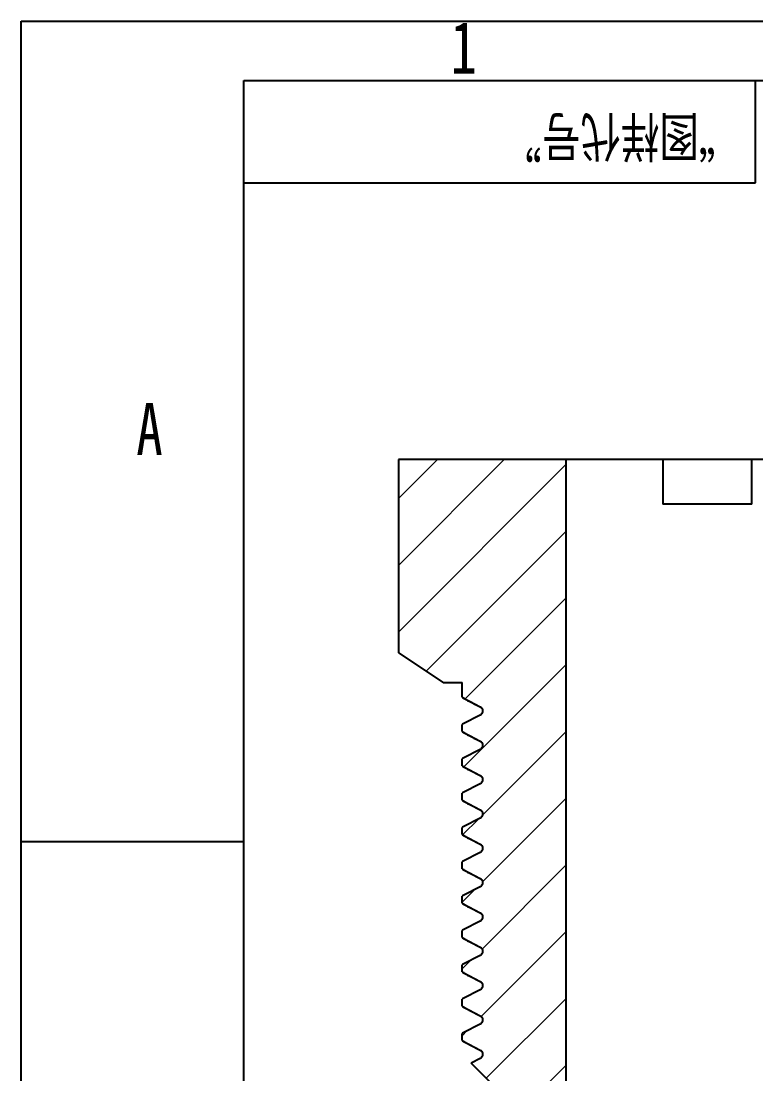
# Model space of a CAD drawing. Header units: millimetres. Extents: x 0 to 297, y 0 to 210.
# Drawn here: x 0 to 49.5, y 139.4 to 210.2 of the extents above; entities that cross this region are included whole.
import ezdxf

# ---------------------------------------------------------------- set-up
doc = ezdxf.new("R2010")
doc.units = ezdxf.units.MM
doc.layers.add('图框', color=7, linetype='Continuous')
doc.layers.add('粗实线层', color=7, linetype='Continuous', lineweight=25)
doc.styles.add('SLDTEXTSTYLE1', font='HYSWLONGFANGSONG.TTF')
doc.styles.add('SLDTEXTSTYLE2', font='长仿宋体', dxfattribs={"bigfont": 'bigfont'})

msp = doc.modelspace()

# ---------------------------------------------------------------- hatches: boundary and pattern name
at = {"layer": '图框', "linetype": 'Continuous', "lineweight": 18}
h = msp.add_hatch(dxfattribs=at)
h.set_pattern_fill('ANSI31', color=256, style=0)
edge = h.paths.add_edge_path(flags=0)
edge.add_line((36.6914251, 117.6983989), (36.6914251, 180.6983989))
edge.add_line((36.6914251, 180.6983989), (25.4068154, 180.6983989))
edge.add_line((25.4068154, 180.6983989), (25.4068154, 167.6983989))
edge.add_line((25.4068154, 167.6983989), (28.4068154, 165.6983989))
edge.add_line((28.4068154, 165.6983989), (29.6914251, 165.6983989))
edge.add_line((29.6914251, 165.6983989), (29.6914251, 164.7118145))
edge.add_spline(control_points=[(29.6914251, 164.7118145), (29.7127988, 164.6917435), (29.7365345, 164.6749994), (29.7620508, 164.6617164)], knot_values=[0, 0, 0, 0, 0.255892698, 0.255892698, 0.255892698, 0.255892698], weights=[0.944747067, 0.9568310271, 0.9752486714, 1], degree=3, periodic=0)
edge.add_line((29.7620508, 164.6617164), (30.8985713, 164.0700813))
edge.add_spline(control_points=[(30.8985713, 164.0700813), (31.1579029, 163.9350818), (31.1579029, 163.642716), (30.8985713, 163.5077164)], knot_values=[0, 0, 0, 0, 1, 1, 1, 1], weights=[1, 0.6411657422, 0.6411657422, 1], degree=3, periodic=0)
edge.add_line((30.8985713, 163.5077164), (29.7620508, 162.9160813))
edge.add_spline(control_points=[(29.7620508, 162.9160813), (29.7365345, 162.9027984), (29.7127988, 162.8860543), (29.6914251, 162.8659833)], knot_values=[0, 0, 0, 0, 0.255892698, 0.255892698, 0.255892698, 0.255892698], weights=[1, 0.9752486714, 0.9568310271, 0.944747067], degree=3, periodic=0)
edge.add_line((29.6914251, 162.8659833), (29.6914251, 162.4028145))
edge.add_spline(control_points=[(29.6914251, 162.4028145), (29.7127988, 162.3827435), (29.7365345, 162.3659994), (29.7620508, 162.3527164)], knot_values=[0, 0, 0, 0, 0.255892698, 0.255892698, 0.255892698, 0.255892698], weights=[0.944747067, 0.9568310271, 0.9752486714, 1], degree=3, periodic=0)
edge.add_line((29.7620508, 162.3527164), (30.8985713, 161.7610813))
edge.add_spline(control_points=[(30.8985713, 161.7610813), (31.1579029, 161.6260818), (31.1579029, 161.333716), (30.8985713, 161.1987164)], knot_values=[0, 0, 0, 0, 1, 1, 1, 1], weights=[1, 0.6411657422, 0.6411657422, 1], degree=3, periodic=0)
edge.add_line((30.8985713, 161.1987164), (29.7620508, 160.6070813))
edge.add_spline(control_points=[(29.7620508, 160.6070813), (29.7365345, 160.5937984), (29.7127988, 160.5770543), (29.6914251, 160.5569833)], knot_values=[0, 0, 0, 0, 0.255892698, 0.255892698, 0.255892698, 0.255892698], weights=[1, 0.9752486714, 0.9568310271, 0.944747067], degree=3, periodic=0)
edge.add_line((29.6914251, 160.5569833), (29.6914251, 160.0938145))
edge.add_spline(control_points=[(29.6914251, 160.0938145), (29.7127988, 160.0737435), (29.7365345, 160.0569994), (29.7620508, 160.0437164)], knot_values=[0, 0, 0, 0, 0.255892698, 0.255892698, 0.255892698, 0.255892698], weights=[0.944747067, 0.9568310271, 0.9752486714, 1], degree=3, periodic=0)
edge.add_line((29.7620508, 160.0437164), (30.8985713, 159.4520813))
edge.add_spline(control_points=[(30.8985713, 159.4520813), (31.1579029, 159.3170818), (31.1579029, 159.024716), (30.8985713, 158.8897164)], knot_values=[0, 0, 0, 0, 1, 1, 1, 1], weights=[1, 0.6411657422, 0.6411657422, 1], degree=3, periodic=0)
edge.add_line((30.8985713, 158.8897164), (29.7620508, 158.2980813))
edge.add_spline(control_points=[(29.7620508, 158.2980813), (29.7365345, 158.2847984), (29.7127988, 158.2680543), (29.6914251, 158.2479833)], knot_values=[0, 0, 0, 0, 0.255892698, 0.255892698, 0.255892698, 0.255892698], weights=[1, 0.9752486714, 0.9568310271, 0.944747067], degree=3, periodic=0)
edge.add_line((29.6914251, 158.2479833), (29.6914251, 157.7848145))
edge.add_spline(control_points=[(29.6914251, 157.7848145), (29.7127988, 157.7647435), (29.7365345, 157.7479994), (29.7620508, 157.7347164)], knot_values=[0, 0, 0, 0, 0.255892698, 0.255892698, 0.255892698, 0.255892698], weights=[0.944747067, 0.9568310271, 0.9752486714, 1], degree=3, periodic=0)
edge.add_line((29.7620508, 157.7347164), (30.8985713, 157.1430813))
edge.add_spline(control_points=[(30.8985713, 157.1430813), (31.1579029, 157.0080818), (31.1579029, 156.715716), (30.8985713, 156.5807164)], knot_values=[0, 0, 0, 0, 1, 1, 1, 1], weights=[1, 0.6411657422, 0.6411657422, 1], degree=3, periodic=0)
edge.add_line((30.8985713, 156.5807164), (29.7620508, 155.9890813))
edge.add_spline(control_points=[(29.7620508, 155.9890813), (29.7365345, 155.9757984), (29.7127988, 155.9590543), (29.6914251, 155.9389833)], knot_values=[0, 0, 0, 0, 0.255892698, 0.255892698, 0.255892698, 0.255892698], weights=[1, 0.9752486714, 0.9568310271, 0.944747067], degree=3, periodic=0)
edge.add_line((29.6914251, 155.9389833), (29.6914251, 155.4758145))
edge.add_spline(control_points=[(29.6914251, 155.4758145), (29.7127988, 155.4557435), (29.7365345, 155.4389994), (29.7620508, 155.4257164)], knot_values=[0, 0, 0, 0, 0.255892698, 0.255892698, 0.255892698, 0.255892698], weights=[0.944747067, 0.9568310271, 0.9752486714, 1], degree=3, periodic=0)
edge.add_line((29.7620508, 155.4257164), (30.8985713, 154.8340813))
edge.add_spline(control_points=[(30.8985713, 154.8340813), (31.1579029, 154.6990818), (31.1579029, 154.406716), (30.8985713, 154.2717164)], knot_values=[0, 0, 0, 0, 1, 1, 1, 1], weights=[1, 0.6411657422, 0.6411657422, 1], degree=3, periodic=0)
edge.add_line((30.8985713, 154.2717164), (29.7620508, 153.6800813))
edge.add_spline(control_points=[(29.7620508, 153.6800813), (29.7365345, 153.6667984), (29.7127988, 153.6500543), (29.6914251, 153.6299833)], knot_values=[0, 0, 0, 0, 0.255892698, 0.255892698, 0.255892698, 0.255892698], weights=[1, 0.9752486714, 0.9568310271, 0.944747067], degree=3, periodic=0)
edge.add_line((29.6914251, 153.6299833), (29.6914251, 153.1668145))
edge.add_spline(control_points=[(29.6914251, 153.1668145), (29.7127988, 153.1467435), (29.7365345, 153.1299994), (29.7620508, 153.1167164)], knot_values=[0, 0, 0, 0, 0.255892698, 0.255892698, 0.255892698, 0.255892698], weights=[0.944747067, 0.9568310271, 0.9752486714, 1], degree=3, periodic=0)
edge.add_line((29.7620508, 153.1167164), (30.8985713, 152.5250813))
edge.add_spline(control_points=[(30.8985713, 152.5250813), (31.1579029, 152.3900818), (31.1579029, 152.097716), (30.8985713, 151.9627164)], knot_values=[0, 0, 0, 0, 1, 1, 1, 1], weights=[1, 0.6411657422, 0.6411657422, 1], degree=3, periodic=0)
edge.add_line((30.8985713, 151.9627164), (29.7620508, 151.3710813))
edge.add_spline(control_points=[(29.7620508, 151.3710813), (29.7365345, 151.3577984), (29.7127988, 151.3410543), (29.6914251, 151.3209833)], knot_values=[0, 0, 0, 0, 0.255892698, 0.255892698, 0.255892698, 0.255892698], weights=[1, 0.9752486714, 0.9568310271, 0.944747067], degree=3, periodic=0)
edge.add_line((29.6914251, 151.3209833), (29.6914251, 150.8578145))
edge.add_spline(control_points=[(29.6914251, 150.8578145), (29.7127988, 150.8377435), (29.7365345, 150.8209994), (29.7620508, 150.8077164)], knot_values=[0, 0, 0, 0, 0.255892698, 0.255892698, 0.255892698, 0.255892698], weights=[0.944747067, 0.9568310271, 0.9752486714, 1], degree=3, periodic=0)
edge.add_line((29.7620508, 150.8077164), (30.8985713, 150.2160813))
edge.add_spline(control_points=[(30.8985713, 150.2160813), (31.1579029, 150.0810818), (31.1579029, 149.788716), (30.8985713, 149.6537164)], knot_values=[0, 0, 0, 0, 1, 1, 1, 1], weights=[1, 0.6411657422, 0.6411657422, 1], degree=3, periodic=0)
edge.add_line((30.8985713, 149.6537164), (29.7620508, 149.0620813))
edge.add_spline(control_points=[(29.7620508, 149.0620813), (29.7365345, 149.0487984), (29.7127988, 149.0320543), (29.6914251, 149.0119833)], knot_values=[0, 0, 0, 0, 0.255892698, 0.255892698, 0.255892698, 0.255892698], weights=[1, 0.9752486714, 0.9568310271, 0.944747067], degree=3, periodic=0)
edge.add_line((29.6914251, 149.0119833), (29.6914251, 148.5488145))
edge.add_spline(control_points=[(29.6914251, 148.5488145), (29.7127988, 148.5287435), (29.7365345, 148.5119994), (29.7620508, 148.4987164)], knot_values=[0, 0, 0, 0, 0.255892698, 0.255892698, 0.255892698, 0.255892698], weights=[0.944747067, 0.9568310271, 0.9752486714, 1], degree=3, periodic=0)
edge.add_line((29.7620508, 148.4987164), (30.8985713, 147.9070813))
edge.add_spline(control_points=[(30.8985713, 147.9070813), (31.1579029, 147.7720818), (31.1579029, 147.479716), (30.8985713, 147.3447164)], knot_values=[0, 0, 0, 0, 1, 1, 1, 1], weights=[1, 0.6411657422, 0.6411657422, 1], degree=3, periodic=0)
edge.add_line((30.8985713, 147.3447164), (29.7620508, 146.7530813))
edge.add_spline(control_points=[(29.7620508, 146.7530813), (29.7365345, 146.7397984), (29.7127988, 146.7230543), (29.6914251, 146.7029833)], knot_values=[0, 0, 0, 0, 0.255892698, 0.255892698, 0.255892698, 0.255892698], weights=[1, 0.9752486714, 0.9568310271, 0.944747067], degree=3, periodic=0)
edge.add_line((29.6914251, 146.7029833), (29.6914251, 146.2398145))
edge.add_spline(control_points=[(29.6914251, 146.2398145), (29.7127988, 146.2197435), (29.7365345, 146.2029994), (29.7620508, 146.1897164)], knot_values=[0, 0, 0, 0, 0.255892698, 0.255892698, 0.255892698, 0.255892698], weights=[0.944747067, 0.9568310271, 0.9752486714, 1], degree=3, periodic=0)
edge.add_line((29.7620508, 146.1897164), (30.8985713, 145.5980813))
edge.add_spline(control_points=[(30.8985713, 145.5980813), (31.1579029, 145.4630818), (31.1579029, 145.170716), (30.8985713, 145.0357164)], knot_values=[0, 0, 0, 0, 1, 1, 1, 1], weights=[1, 0.6411657422, 0.6411657422, 1], degree=3, periodic=0)
edge.add_line((30.8985713, 145.0357164), (29.7620508, 144.4440813))
edge.add_spline(control_points=[(29.7620508, 144.4440813), (29.7365345, 144.4307984), (29.7127988, 144.4140543), (29.6914251, 144.3939833)], knot_values=[0, 0, 0, 0, 0.255892698, 0.255892698, 0.255892698, 0.255892698], weights=[1, 0.9752486714, 0.9568310271, 0.944747067], degree=3, periodic=0)
edge.add_line((29.6914251, 144.3939833), (29.6914251, 143.9308145))
edge.add_spline(control_points=[(29.6914251, 143.9308145), (29.7127988, 143.9107435), (29.7365345, 143.8939994), (29.7620508, 143.8807164)], knot_values=[0, 0, 0, 0, 0.255892698, 0.255892698, 0.255892698, 0.255892698], weights=[0.944747067, 0.9568310271, 0.9752486714, 1], degree=3, periodic=0)
edge.add_line((29.7620508, 143.8807164), (30.8985713, 143.2890813))
edge.add_spline(control_points=[(30.8985713, 143.2890813), (31.1579029, 143.1540818), (31.1579029, 142.861716), (30.8985713, 142.7267164)], knot_values=[0, 0, 0, 0, 1, 1, 1, 1], weights=[1, 0.6411657422, 0.6411657422, 1], degree=3, periodic=0)
edge.add_line((30.8985713, 142.7267164), (29.7620508, 142.1350813))
edge.add_spline(control_points=[(29.7620508, 142.1350813), (29.7365345, 142.1217984), (29.7127988, 142.1050543), (29.6914251, 142.0849833)], knot_values=[0, 0, 0, 0, 0.255892698, 0.255892698, 0.255892698, 0.255892698], weights=[1, 0.9752486714, 0.9568310271, 0.944747067], degree=3, periodic=0)
edge.add_line((29.6914251, 142.0849833), (29.6914251, 141.6218145))
edge.add_spline(control_points=[(29.6914251, 141.6218145), (29.7127988, 141.6017435), (29.7365345, 141.5849994), (29.7620508, 141.5717164)], knot_values=[0, 0, 0, 0, 0.255892698, 0.255892698, 0.255892698, 0.255892698], weights=[0.944747067, 0.9568310271, 0.9752486714, 1], degree=3, periodic=0)
edge.add_line((29.7620508, 141.5717164), (30.8985713, 140.9800813))
edge.add_spline(control_points=[(30.8985713, 140.9800813), (31.1579029, 140.8450818), (31.1579029, 140.552716), (30.8985713, 140.4177164)], knot_values=[0, 0, 0, 0, 1, 1, 1, 1], weights=[1, 0.6411657422, 0.6411657422, 1], degree=3, periodic=0)
edge.add_line((30.8985713, 140.4177164), (30.2892829, 140.100541))
edge.add_line((30.2892829, 140.100541), (31.6914251, 138.6983989))
edge.add_line((31.6914251, 138.6983989), (35.1914251, 138.6983989))
edge.add_line((35.1914251, 138.6983989), (35.1914251, 117.6983989))
edge.add_line((35.1914251, 117.6983989), (36.6914251, 117.6983989))

# ---------------------------------------------------------------- linework, layer by layer
at = {"color": 7, "linetype": 'Continuous', "lineweight": 25}
for p, q in [((25.4068154, 180.6983989), (25.4068154, 167.6983989)), ((36.6914251, 180.6983989), (25.4068154, 180.6983989)), ((36.6914251, 117.6983989), (36.6914251, 180.6983989)), ((43.1914251, 180.6983989), (36.6914251, 180.6983989)), ((43.1914251, 180.6983989), (43.1914251, 177.6983989)), ((49.1914251, 180.6983989), (43.1914251, 180.6983989)), ((49.1914251, 177.6983989), (49.1914251, 180.6983989)), ((55.6914251, 180.6983989), (49.1914251, 180.6983989)), ((49.1914251, 177.6983989), (43.1914251, 177.6983989)), ((25.4068154, 167.6983989), (28.4068154, 165.6983989)), ((28.4068154, 165.6983989), (29.6914251, 165.6983989)), ((29.6914251, 164.7118145), (29.6914251, 165.6983989)), ((29.6914251, 164.7118145), (29.7150333, 164.7025168)), ((29.6957503, 164.703649), (29.7073086, 164.6942499)), ((29.7620508, 164.6617164), (30.8985713, 164.0700813)), ((30.91403, 164.0539924), (31.0023911, 163.9770827)), ((30.8985713, 163.5077164), (29.7620508, 162.9160813)), ((29.6914251, 162.4028145), (29.6914251, 162.8659833)), ((29.6914251, 162.4028145), (29.7150333, 162.3935168)), ((29.6957503, 162.394649), (29.7073086, 162.3852499)), ((29.7620508, 162.3527164), (30.8985713, 161.7610813)), ((30.91403, 161.7449924), (31.0023911, 161.6680827)), ((30.8985713, 161.1987164), (29.7620508, 160.6070813)), ((29.6914251, 160.0938145), (29.6914251, 160.5569833)), ((29.6914251, 160.0938145), (29.7150333, 160.0845168)), ((29.6957503, 160.085649), (29.7073086, 160.0762499)), ((29.7620508, 160.0437164), (30.8985713, 159.4520813)), ((30.91403, 159.4359924), (31.0023911, 159.3590827)), ((30.8985713, 158.8897164), (29.7620508, 158.2980813)), ((29.6914251, 157.7848145), (29.6914251, 158.2479833)), ((29.6914251, 157.7848145), (29.7150333, 157.7755168)), ((29.6957503, 157.776649), (29.7073086, 157.7672499)), ((29.7620508, 157.7347164), (30.8985713, 157.1430813)), ((30.8985713, 156.5807164), (29.7620508, 155.9890813)), ((30.91403, 157.1269924), (31.0023911, 157.0500827)), ((29.6914251, 155.4758145), (29.6914251, 155.9389833)), ((29.6914251, 155.4758145), (29.7150333, 155.4665168)), ((29.6957503, 155.467649), (29.7073086, 155.4582499)), ((29.7620508, 155.4257164), (30.8985713, 154.8340813)), ((30.91403, 154.8179924), (31.0023911, 154.7410827)), ((30.8985713, 154.2717164), (29.7620508, 153.6800813)), ((29.6914251, 153.1668145), (29.6914251, 153.6299833)), ((29.6914251, 153.1668145), (29.7150333, 153.1575168)), ((29.6957503, 153.158649), (29.7073086, 153.1492499)), ((29.7620508, 153.1167164), (30.8985713, 152.5250813)), ((30.91403, 152.5089924), (31.0023911, 152.4320827)), ((30.8985713, 151.9627164), (29.7620508, 151.3710813)), ((29.6914251, 150.8578145), (29.6914251, 151.3209833)), ((29.6914251, 150.8578145), (29.7150333, 150.8485168)), ((29.6957503, 150.849649), (29.7073086, 150.8402499)), ((29.7620508, 150.8077164), (30.8985713, 150.2160813)), ((30.91403, 150.1999924), (31.0023911, 150.1230827)), ((30.8985713, 149.6537164), (29.7620508, 149.0620813)), ((29.6914251, 148.5488145), (29.6914251, 149.0119833)), ((29.6914251, 148.5488145), (29.7150333, 148.5395168)), ((29.6957503, 148.540649), (29.7073086, 148.5312499)), ((29.7620508, 148.4987164), (30.8985713, 147.9070813)), ((30.8985713, 147.3447164), (29.7620508, 146.7530813)), ((30.91403, 147.8909924), (31.0023911, 147.8140827)), ((29.6914251, 146.2398145), (29.6914251, 146.7029833)), ((29.6914251, 146.2398145), (29.7150333, 146.2305168)), ((29.6957503, 146.231649), (29.7073086, 146.2222499)), ((29.7620508, 146.1897164), (30.8985713, 145.5980813)), ((30.91403, 145.5819924), (31.0023911, 145.5050827)), ((30.8985713, 145.0357164), (29.7620508, 144.4440813)), ((29.6914251, 143.9308145), (29.6914251, 144.3939833)), ((29.6914251, 143.9308145), (29.7150333, 143.9215168)), ((29.6957503, 143.922649), (29.7073086, 143.9132499)), ((29.7620508, 143.8807164), (30.8985713, 143.2890813)), ((30.91403, 143.2729924), (31.0023911, 143.1960827)), ((30.8985713, 142.7267164), (29.7620508, 142.1350813)), ((29.6914251, 141.6218145), (29.6914251, 142.0849833)), ((29.6914251, 141.6218145), (29.7152909, 141.6124153)), ((29.695853, 141.6135523), (29.7075154, 141.6040777)), ((29.7620508, 141.5717164), (30.8985713, 140.9800813)), ((30.91403, 140.9639924), (31.0023911, 140.8870827)), ((30.8985713, 140.4177164), (30.2892829, 140.100541)), ((31.6914251, 138.6983989), (30.2892829, 140.100541))]:
    msp.add_line(p, q, dxfattribs=at)
at = {"color": 8, "linetype": 'Continuous', "lineweight": 25}
for p, q in [((29.7989186, 164.6471343), (29.7620508, 164.6617164)), ((29.7989186, 162.3381343), (29.7620508, 162.3527164)), ((29.7989186, 160.0291343), (29.7620508, 160.0437164)), ((29.7989186, 157.7201343), (29.7620508, 157.7347164)), ((29.7989186, 155.4111343), (29.7620508, 155.4257164)), ((29.7989186, 153.1021343), (29.7620508, 153.1167164)), ((29.7989186, 150.7931343), (29.7620508, 150.8077164)), ((29.7989186, 148.4841343), (29.7620508, 148.4987164)), ((29.7989186, 146.1751343), (29.7620508, 146.1897164)), ((29.7989186, 143.8661343), (29.7620508, 143.8807164)), ((29.8001627, 141.5566422), (29.7620508, 141.5717164))]:
    msp.add_line(p, q, dxfattribs=at)
at = {"color": 7, "linetype": 'Continuous', "lineweight": 25}
for points in [[(29.6914251, 164.7118145), (29.7130721, 164.6914868), (29.7371661, 164.6746706), (29.7620508, 164.6617164)], [(29.7620508, 162.9160813), (29.7371661, 162.9031272), (29.7130721, 162.886311), (29.6914251, 162.8659833)], [(29.6914251, 162.4028145), (29.7130721, 162.3824868), (29.7371661, 162.3656706), (29.7620508, 162.3527164)], [(29.7620508, 160.6070813), (29.7371661, 160.5941272), (29.7130721, 160.577311), (29.6914251, 160.5569833)], [(29.6914251, 160.0938145), (29.7130721, 160.0734868), (29.7371661, 160.0566706), (29.7620508, 160.0437164)], [(29.7620508, 158.2980813), (29.7371661, 158.2851272), (29.7130721, 158.268311), (29.6914251, 158.2479833)], [(29.6914251, 157.7848145), (29.7130721, 157.7644868), (29.7371661, 157.7476706), (29.7620508, 157.7347164)], [(29.7620508, 155.9890813), (29.7371661, 155.9761272), (29.7130721, 155.959311), (29.6914251, 155.9389833)], [(29.6914251, 155.4758145), (29.7130721, 155.4554868), (29.7371661, 155.4386706), (29.7620508, 155.4257164)], [(29.7620508, 153.6800813), (29.7371661, 153.6671272), (29.7130721, 153.650311), (29.6914251, 153.6299833)], [(29.6914251, 153.1668145), (29.7130721, 153.1464868), (29.7371661, 153.1296706), (29.7620508, 153.1167164)], [(29.7620508, 151.3710813), (29.7371661, 151.3581272), (29.7130721, 151.341311), (29.6914251, 151.3209833)], [(29.6914251, 150.8578145), (29.7130721, 150.8374868), (29.7371661, 150.8206706), (29.7620508, 150.8077164)], [(29.7620508, 149.0620813), (29.7371661, 149.0491272), (29.7130721, 149.032311), (29.6914251, 149.0119833)], [(29.6914251, 148.5488145), (29.7130721, 148.5284868), (29.7371661, 148.5116706), (29.7620508, 148.4987164)], [(29.7620508, 146.7530813), (29.7371661, 146.7401272), (29.7130721, 146.723311), (29.6914251, 146.7029833)], [(29.6914251, 146.2398145), (29.7130721, 146.2194868), (29.7371661, 146.2026706), (29.7620508, 146.1897164)], [(29.7620508, 144.4440813), (29.7371661, 144.4311272), (29.7130721, 144.414311), (29.6914251, 144.3939833)], [(29.6914251, 143.9308145), (29.7130721, 143.9104868), (29.7371661, 143.8936706), (29.7620508, 143.8807164)], [(29.7620508, 142.1350813), (29.7371661, 142.1221272), (29.7130721, 142.105311), (29.6914251, 142.0849833)], [(29.6914251, 141.6218145), (29.7130721, 141.6014868), (29.7371661, 141.5846706), (29.7620508, 141.5717164)]]:
    msp.add_open_spline(points, degree=3, dxfattribs=at)
for points, knots in [([(29.7073086, 164.6942499), (29.7160566, 164.6867169), (29.7372786, 164.6684423), (29.7619154, 164.6547931), (29.7763965, 164.6467703)], [0, 0, 0, 0, 0.4122157898, 1, 1, 1, 1]), ([(29.7763229, 164.646809), (29.9659293, 164.5480173), (30.3451322, 164.350439), (30.7243272, 164.1528448), (30.9139197, 164.0540502)], [0, 0, 0, 0, 0.500013197, 1, 1, 1, 1]), ([(30.8985713, 164.0700813), (30.9401399, 164.048442), (30.9831275, 164.0138601), (31.048379, 163.9162278), (31.069197, 163.853019), (31.069197, 163.7247788), (31.048379, 163.6615699), (30.9831275, 163.5639377), (30.9401399, 163.5293557), (30.8985713, 163.5077164)], [0, 0, 0, 0, 0.25, 0.25, 0.5, 0.5, 0.75, 0.75, 1, 1, 1, 1]), ([(29.7073086, 162.3852499), (29.7160566, 162.3777169), (29.7372786, 162.3594423), (29.7619154, 162.3457931), (29.7763965, 162.3377703)], [0, 0, 0, 0, 0.4122157898, 1, 1, 1, 1]), ([(29.7763229, 162.337809), (29.9659293, 162.2390173), (30.3451322, 162.041439), (30.7243272, 161.8438448), (30.9139197, 161.7450502)], [0, 0, 0, 0, 0.500013197, 1, 1, 1, 1]), ([(30.8985713, 161.7610813), (30.9401399, 161.739442), (30.9831275, 161.7048601), (31.048379, 161.6072278), (31.069197, 161.544019), (31.069197, 161.4157788), (31.048379, 161.3525699), (30.9831275, 161.2549377), (30.9401399, 161.2203557), (30.8985713, 161.1987164)], [0, 0, 0, 0, 0.25, 0.25, 0.5, 0.5, 0.75, 0.75, 1, 1, 1, 1]), ([(29.7073086, 160.0762499), (29.7160566, 160.0687169), (29.7372786, 160.0504423), (29.7619154, 160.0367931), (29.7763965, 160.0287703)], [0, 0, 0, 0, 0.4122157898, 1, 1, 1, 1]), ([(29.7763229, 160.028809), (29.9659293, 159.9300173), (30.3451322, 159.732439), (30.7243272, 159.5348448), (30.9139197, 159.4360502)], [0, 0, 0, 0, 0.500013197, 1, 1, 1, 1]), ([(30.8985713, 159.4520813), (30.9401399, 159.430442), (30.9831275, 159.3958601), (31.048379, 159.2982278), (31.069197, 159.235019), (31.069197, 159.1067788), (31.048379, 159.0435699), (30.9831275, 158.9459377), (30.9401399, 158.9113557), (30.8985713, 158.8897164)], [0, 0, 0, 0, 0.25, 0.25, 0.5, 0.5, 0.75, 0.75, 1, 1, 1, 1]), ([(29.7073086, 157.7672499), (29.7160566, 157.7597169), (29.7372786, 157.7414423), (29.7619154, 157.7277931), (29.7763965, 157.7197703)], [0, 0, 0, 0, 0.4122157898, 1, 1, 1, 1]), ([(29.7763229, 157.719809), (29.9659293, 157.6210173), (30.3451322, 157.423439), (30.7243272, 157.2258448), (30.9139197, 157.1270502)], [0, 0, 0, 0, 0.500013197, 1, 1, 1, 1]), ([(30.8985713, 157.1430813), (30.9401399, 157.121442), (30.9831275, 157.0868601), (31.048379, 156.9892278), (31.069197, 156.926019), (31.069197, 156.7977788), (31.048379, 156.7345699), (30.9831275, 156.6369377), (30.9401399, 156.6023557), (30.8985713, 156.5807164)], [0, 0, 0, 0, 0.25, 0.25, 0.5, 0.5, 0.75, 0.75, 1, 1, 1, 1]), ([(29.7073086, 155.4582499), (29.7160566, 155.4507169), (29.7372786, 155.4324423), (29.7619154, 155.4187931), (29.7763965, 155.4107703)], [0, 0, 0, 0, 0.4122157898, 1, 1, 1, 1]), ([(29.7763229, 155.410809), (29.9659293, 155.3120173), (30.3451322, 155.114439), (30.7243272, 154.9168448), (30.9139197, 154.8180502)], [0, 0, 0, 0, 0.500013197, 1, 1, 1, 1]), ([(30.8985713, 154.8340813), (30.9401399, 154.812442), (30.9831275, 154.7778601), (31.048379, 154.6802278), (31.069197, 154.617019), (31.069197, 154.4887788), (31.048379, 154.4255699), (30.9831275, 154.3279377), (30.9401399, 154.2933557), (30.8985713, 154.2717164)], [0, 0, 0, 0, 0.25, 0.25, 0.5, 0.5, 0.75, 0.75, 1, 1, 1, 1]), ([(29.7073086, 153.1492499), (29.7160566, 153.1417169), (29.7372786, 153.1234423), (29.7619154, 153.1097931), (29.7763965, 153.1017703)], [0, 0, 0, 0, 0.4122157898, 1, 1, 1, 1]), ([(29.7763229, 153.101809), (29.9659293, 153.0030173), (30.3451322, 152.805439), (30.7243272, 152.6078448), (30.9139197, 152.5090502)], [0, 0, 0, 0, 0.500013197, 1, 1, 1, 1]), ([(30.8985713, 152.5250813), (30.9401399, 152.503442), (30.9831275, 152.4688601), (31.048379, 152.3712278), (31.069197, 152.308019), (31.069197, 152.1797788), (31.048379, 152.1165699), (30.9831275, 152.0189377), (30.9401399, 151.9843557), (30.8985713, 151.9627164)], [0, 0, 0, 0, 0.25, 0.25, 0.5, 0.5, 0.75, 0.75, 1, 1, 1, 1]), ([(29.7073086, 150.8402499), (29.7160566, 150.8327169), (29.7372786, 150.8144423), (29.7619154, 150.8007931), (29.7763965, 150.7927703)], [0, 0, 0, 0, 0.4122157898, 1, 1, 1, 1]), ([(29.7763229, 150.792809), (29.9659293, 150.6940173), (30.3451322, 150.496439), (30.7243272, 150.2988448), (30.9139197, 150.2000502)], [0, 0, 0, 0, 0.500013197, 1, 1, 1, 1]), ([(30.8985713, 150.2160813), (30.9401399, 150.194442), (30.9831275, 150.1598601), (31.048379, 150.0622278), (31.069197, 149.999019), (31.069197, 149.8707788), (31.048379, 149.8075699), (30.9831275, 149.7099377), (30.9401399, 149.6753557), (30.8985713, 149.6537164)], [0, 0, 0, 0, 0.25, 0.25, 0.5, 0.5, 0.75, 0.75, 1, 1, 1, 1]), ([(29.7073086, 148.5312499), (29.7160566, 148.5237169), (29.7372786, 148.5054423), (29.7619154, 148.4917931), (29.7763965, 148.4837703)], [0, 0, 0, 0, 0.4122157898, 1, 1, 1, 1]), ([(29.7763229, 148.483809), (29.9659293, 148.3850173), (30.3451322, 148.187439), (30.7243272, 147.9898448), (30.9139197, 147.8910502)], [0, 0, 0, 0, 0.500013197, 1, 1, 1, 1]), ([(30.8985713, 147.9070813), (30.9401399, 147.885442), (30.9831275, 147.8508601), (31.048379, 147.7532278), (31.069197, 147.690019), (31.069197, 147.5617788), (31.048379, 147.4985699), (30.9831275, 147.4009377), (30.9401399, 147.3663557), (30.8985713, 147.3447164)], [0, 0, 0, 0, 0.25, 0.25, 0.5, 0.5, 0.75, 0.75, 1, 1, 1, 1]), ([(29.7073086, 146.2222499), (29.7160566, 146.2147169), (29.7372786, 146.1964423), (29.7619154, 146.1827931), (29.7763965, 146.1747703)], [0, 0, 0, 0, 0.41221578979, 1, 1, 1, 1]), ([(29.7763229, 146.174809), (29.9659293, 146.0760173), (30.3451322, 145.878439), (30.7243272, 145.6808448), (30.9139197, 145.5820502)], [0, 0, 0, 0, 0.500013197, 1, 1, 1, 1]), ([(30.8985713, 145.5980813), (30.9401399, 145.576442), (30.9831275, 145.5418601), (31.048379, 145.4442278), (31.069197, 145.381019), (31.069197, 145.2527788), (31.048379, 145.1895699), (30.9831275, 145.0919377), (30.9401399, 145.0573557), (30.8985713, 145.0357164)], [0, 0, 0, 0, 0.25, 0.25, 0.5, 0.5, 0.75, 0.75, 1, 1, 1, 1]), ([(29.7073086, 143.9132499), (29.7160566, 143.9057169), (29.7372786, 143.8874423), (29.7619154, 143.8737931), (29.7763965, 143.8657703)], [0, 0, 0, 0, 0.4122157898, 1, 1, 1, 1]), ([(29.7763229, 143.865809), (29.9659293, 143.7670173), (30.3451322, 143.569439), (30.7243272, 143.3718448), (30.9139197, 143.2730502)], [0, 0, 0, 0, 0.500013197, 1, 1, 1, 1]), ([(30.8985713, 143.2890813), (30.9401399, 143.267442), (30.9831275, 143.2328601), (31.048379, 143.1352278), (31.069197, 143.072019), (31.069197, 142.9437788), (31.048379, 142.8805699), (30.9831275, 142.7829377), (30.9401399, 142.7483557), (30.8985713, 142.7267164)], [0, 0, 0, 0, 0.25, 0.25, 0.5, 0.5, 0.75, 0.75, 1, 1, 1, 1]), ([(29.7075154, 141.6040777), (29.7162364, 141.5965766), (29.7374383, 141.5783404), (29.762039, 141.5647221), (29.7765206, 141.5567054)], [0, 0, 0, 0, 0.4113291837, 1, 1, 1, 1]), ([(29.7763229, 141.556809), (29.9659293, 141.4580173), (30.3451322, 141.260439), (30.7243272, 141.0628448), (30.9139197, 140.9640502)], [0, 0, 0, 0, 0.500013197, 1, 1, 1, 1]), ([(30.8985713, 140.9800813), (30.9401399, 140.958442), (30.9831275, 140.9238601), (31.048379, 140.8262278), (31.069197, 140.763019), (31.069197, 140.6347788), (31.048379, 140.5715699), (30.9831275, 140.4739377), (30.9401399, 140.4393557), (30.8985713, 140.4177164)], [0, 0, 0, 0, 0.25, 0.25, 0.5, 0.5, 0.75, 0.75, 1, 1, 1, 1])]:
    msp.add_open_spline(points, degree=3, knots=knots, dxfattribs=at)
at = {"layer": '图框'}
for p, q in [((0, 0.1898854), (0, 210.1898854)), ((0, 210.1898854), (297, 210.1898854)), ((0, 155), (15, 155))]:
    msp.add_line(p, q, dxfattribs=at)
at = {"layer": '图框', "linetype": 'Continuous', "lineweight": 25}
for p, q in [((15, 4.1898854), (15, 206.1898854)), ((15, 206.1898854), (293, 206.1898854))]:
    msp.add_line(p, q, dxfattribs=at)
at = {"layer": '粗实线层'}
for p, q in [((49.4338623, 199.3111426), (49.4338623, 206.1898854)), ((15, 199.3111426), (49.4338623, 199.3111426))]:
    msp.add_line(p, q, dxfattribs=at)

# ---------------------------------------------------------------- texts
at = {"layer": '图框', "char_height": 3.5, "attachment_point": 2, "style": 'SLDTEXTSTYLE1'}
for s, insert in [('1', (29.7944444, 210.1591163)), ('A', (8.6454374, 184.4992994))]:
    msp.add_mtext(s, dxfattribs=dict(at, insert=insert))
at = {"layer": '图框', "insert": (48.322979, 201.0735137), "char_height": 2.645833333, "attachment_point": 1, "rotation": 180, "style": 'SLDTEXTSTYLE2'}
msp.add_mtext('\\M+18167图样\\M+191E3\\M+18D86\\M+18168', dxfattribs=at)

doc.saveas('drawing.dxf')
